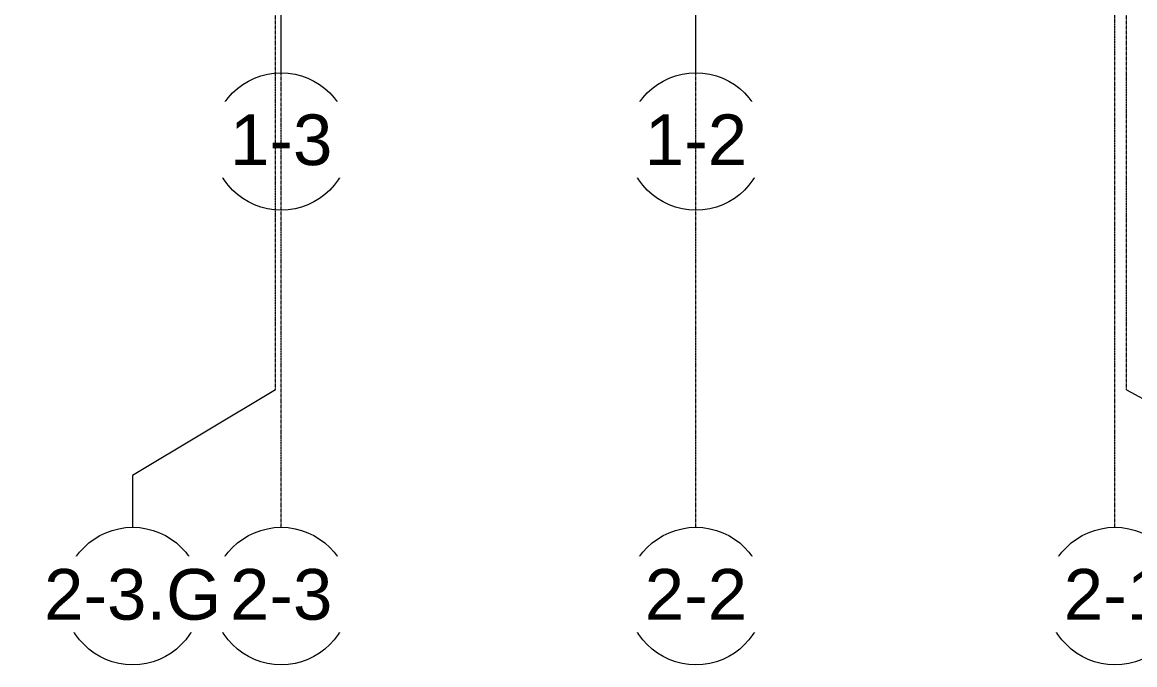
# Model space of a CAD drawing. Header units: inches. Extents: x 25369 to 33161, y -23509 to -20274.
# Drawn here: x 31440 to 32216, y -23509 to -23061 of the extents above; entities that cross this region are included whole.
import ezdxf

# ---------------------------------------------------------------- set-up
doc = ezdxf.new("R2010")
doc.units = ezdxf.units.IN
doc.header["$MEASUREMENT"] = 0
doc.linetypes.add('Grid Line 1_2_', pattern=[0.875, 0.5, -0.125, 0.125, -0.125])
doc.layers.add('S-GRID', color=1, linetype='Continuous', lineweight=9)
doc.layers.add('S-GRID-IDEN', color=1, linetype='Continuous', lineweight=9)
doc.styles.add('Arial', font='arial.ttf', dxfattribs={"height": 35.407186})

# ---------------------------------------------------------------- blocks, each defined once
blk = doc.blocks.new('Grid - Grid Head - Circle-14747-Overall Floor Plan')
at = {"layer": 'S-GRID-IDEN'}
blk.add_circle((0, 0), 0.25, dxfattribs=at)

msp = doc.modelspace()

# ---------------------------------------------------------------- linework, layer by layer
at = {"layer": 'S-GRID', "linetype": 'Grid Line 1_2_'}
for p, q in [((31620.52, -23095.8), (31620.52, -20550.05)), ((31910.02, -23095.8), (31910.02, -20550.05)), ((32210.52, -23317.24), (32210.52, -20998.43)), ((32202.52, -23413.24), (32202.52, -22389.58))]:
    msp.add_line(p, q, dxfattribs=at)
at = {"layer": 'S-GRID'}
for p, q in [((31616.52, -23317.24), (31516.82, -23377.17)), ((32210.52, -23317.24), (32320.67, -23377.17)), ((31516.82, -23377.17), (31516.82, -23413.24))]:
    msp.add_line(p, q, dxfattribs=at)

# ---------------------------------------------------------------- block references
at = {"layer": 'S-GRID-IDEN', "xscale": 191.9999999999999, "yscale": 191.9999999999999, "zscale": 191.9999999999999}
for p in [(31620.52, -23143.8), (31910.02, -23143.8), (31516.82, -23461.24), (31620.52, -23461.24), (31910.02, -23461.24), (32202.52, -23461.24)]:
    msp.add_blockref('Grid - Grid Head - Circle-14747-Overall Floor Plan', p, dxfattribs=at)

# ---------------------------------------------------------------- next in the draw order: texts
at = {"layer": 'S-GRID-IDEN', "char_height": 35.407, "width": 85.104, "attachment_point": 2, "line_spacing_factor": 0.938532, "style": 'Arial', "bg_fill": 3, "box_fill_scale": 1.25, "bg_fill_color": 0, "bg_fill_transparency": 0}
for s, insert in [('1-3', (31620.51, -23124.93)), ('1-2', (31910.01, -23124.93)), ('2-3', (31620.51, -23442.37)), ('2-2', (31910.01, -23442.37)), ('2-1', (32202.51, -23442.37))]:
    msp.add_mtext(s, dxfattribs=dict(at, insert=insert))

# ---------------------------------------------------------------- next in the draw order: linework, layer by layer
at = {"layer": 'S-GRID', "linetype": 'Grid Line 1_2_'}
for p, q in [((31616.52, -23317.24), (31616.52, -20902.43)), ((31620.52, -23413.24), (31620.52, -20902.43)), ((31910.02, -23413.24), (31910.02, -20902.43))]:
    msp.add_line(p, q, dxfattribs=at)

# ---------------------------------------------------------------- next in the draw order: texts
at = {"layer": 'S-GRID-IDEN', "insert": (31516.81, -23442.37), "char_height": 35.407, "width": 147.312, "attachment_point": 2, "line_spacing_factor": 0.938532, "style": 'Arial', "bg_fill": 3, "box_fill_scale": 1.25, "bg_fill_color": 0, "bg_fill_transparency": 0}
msp.add_mtext('2-3.G', dxfattribs=at)

doc.saveas('drawing.dxf')
